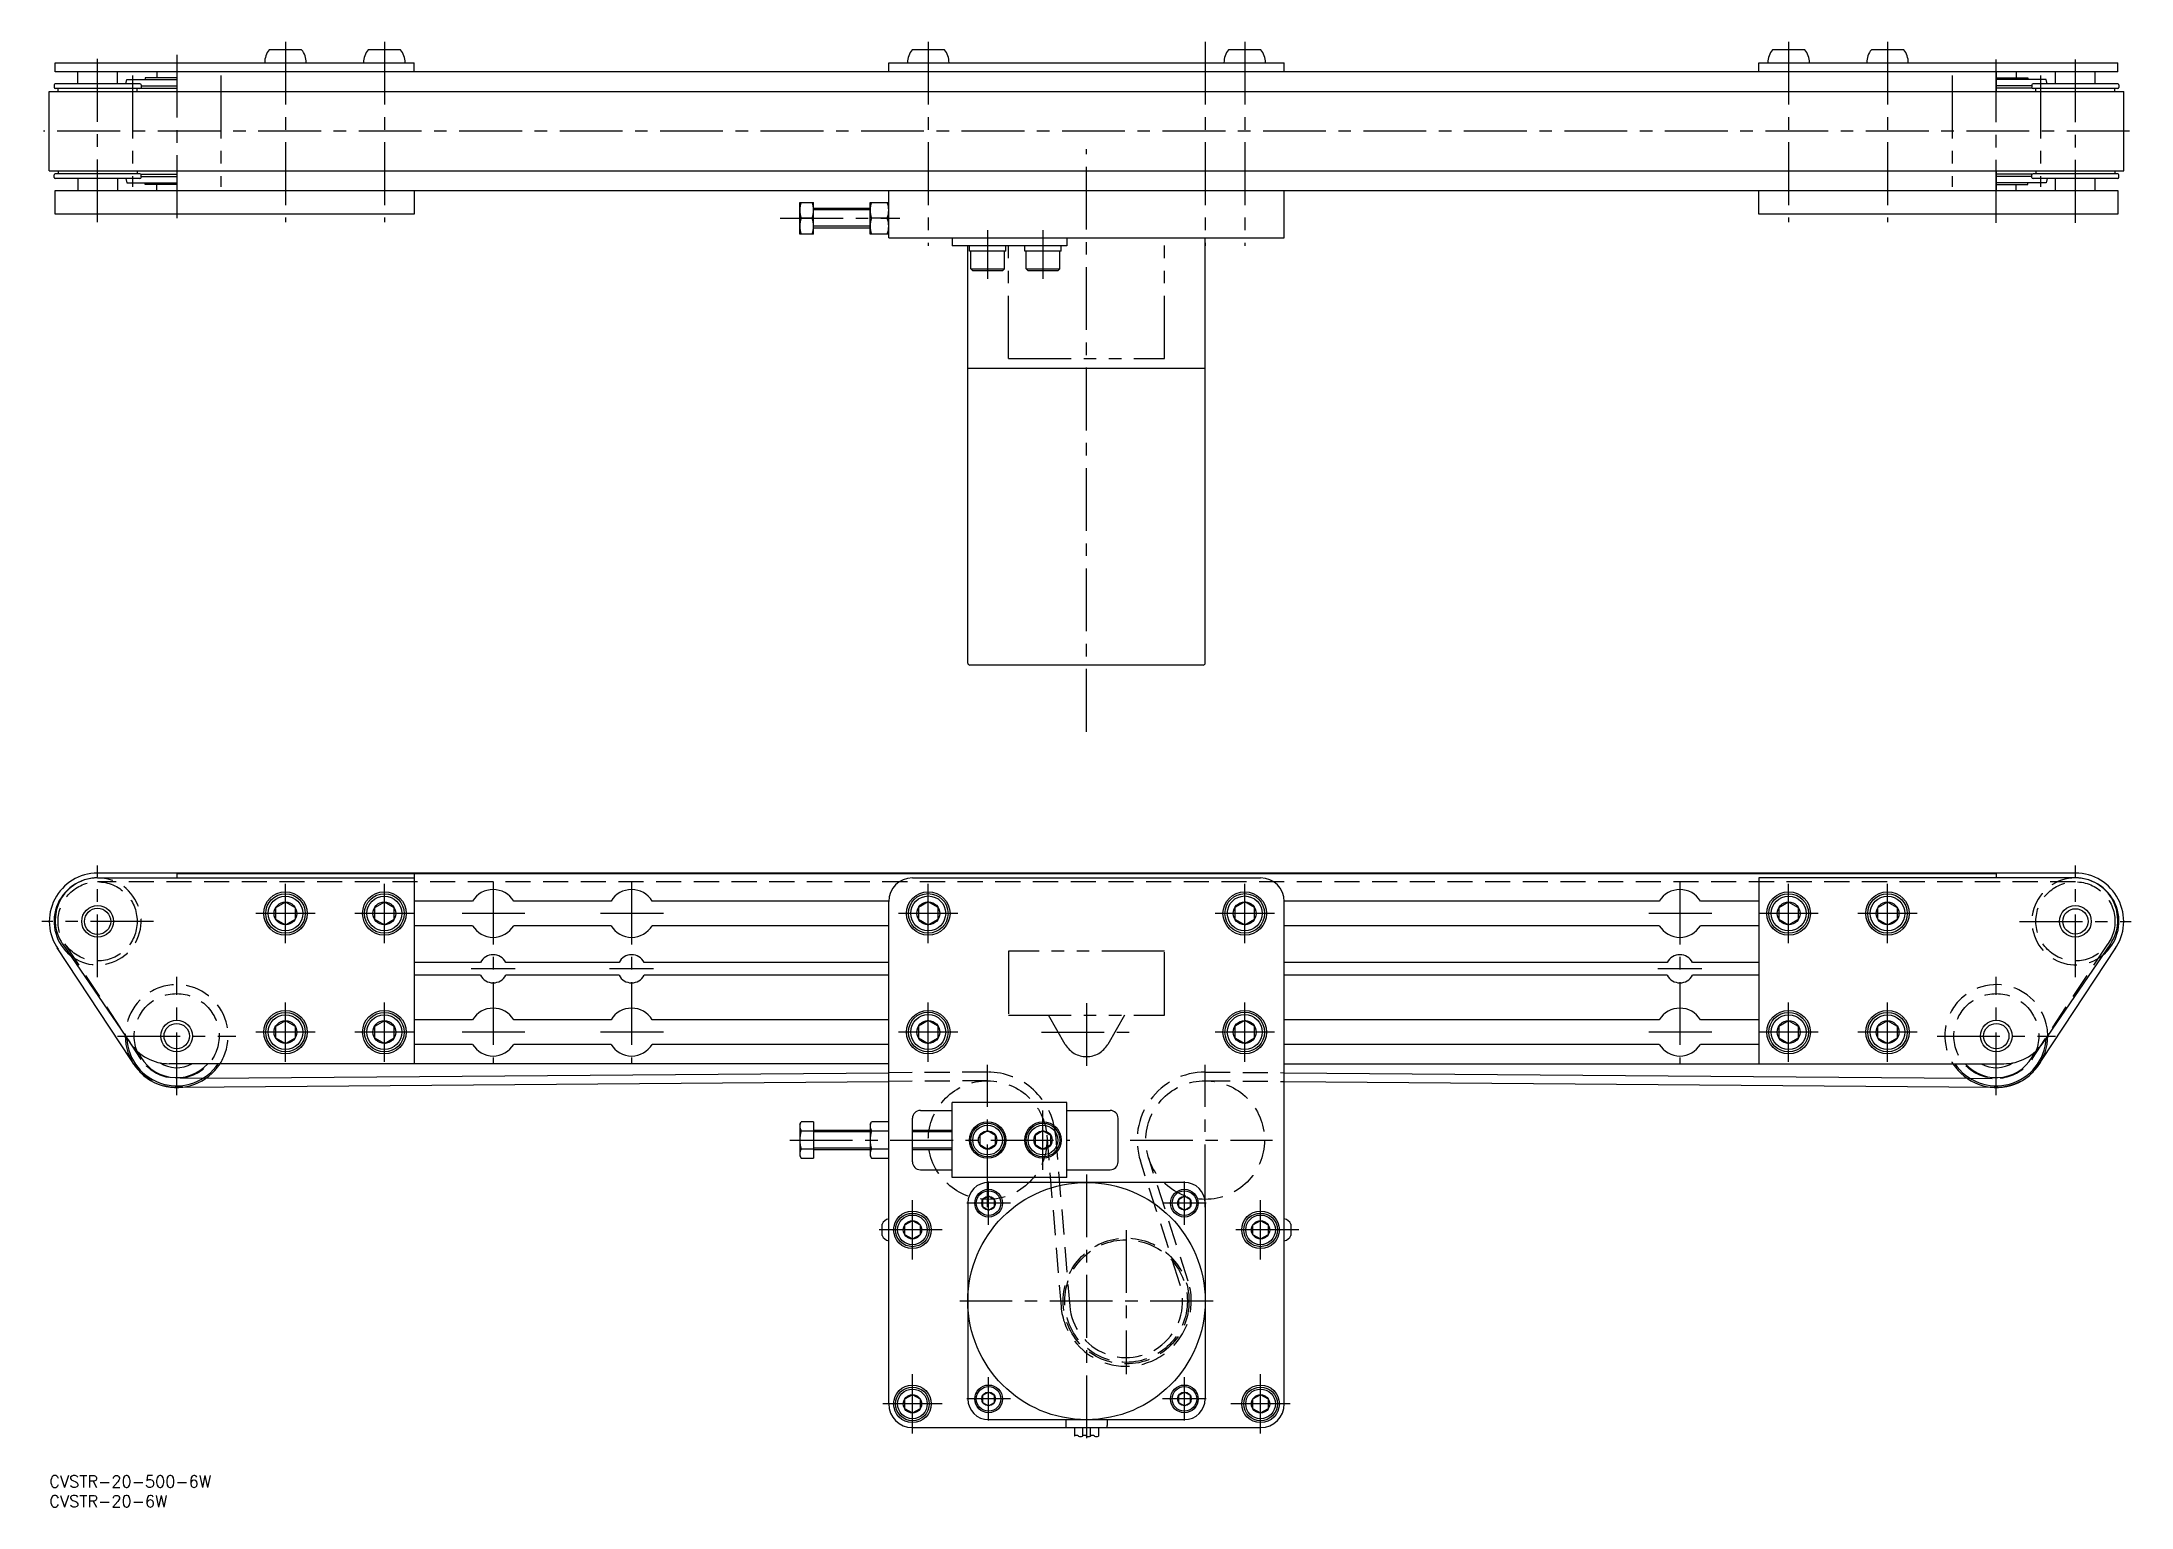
# Model space of a CAD drawing. Extents: x -2 to 526, y -8 to 363.
import ezdxf

# ---------------------------------------------------------------- set-up
doc = ezdxf.new("R2010")
doc.units = 0
doc.header["$LTSCALE"] = 0.5
for name, pattern in [('CENTER', [50.8, 31.75, -6.35, 6.35, -6.35]), ('DASHED', [19.05, 12.7, -6.35]), ('PHANTOM', [63.5, 31.75, -6.35, 6.35, -6.35, 6.35, -6.35])]:
    doc.linetypes.add(name, pattern=pattern)
for name, color, linetype in [('MSM_CENTER', 1, 'CENTER'), ('MSM_CONTINUOUS', 7, 'CONTINUOUS'), ('MSM_DASHED', 4, 'DASHED'), ('MSM_IMAGINARY', 6, 'PHANTOM'), ('MSM_NARROW', 5, 'CONTINUOUS'), ('MSM_PART_NUMBER', 7, 'CONTINUOUS')]:
    doc.layers.add(name, color=color, linetype=linetype)
doc.styles.get("Standard").update_dxf_attribs({"font": 'txt.shx', "height": 3, "bigfont": 'bigfont.shx'})

# ---------------------------------------------------------------- blocks, each defined once
blk = doc.blocks.new('*U30')
at = {"layer": 'MSM_PART_NUMBER'}
blk.add_text('CVSTR-20-500-6W', height=3, dxfattribs=at).set_placement((0, -3))
blk = doc.blocks.new('*U31')
at = {"layer": 'MSM_PART_NUMBER'}
blk.add_text('CVSTR-20-6W', height=3, dxfattribs=at).set_placement((0, -8))

msp = doc.modelspace()

# ---------------------------------------------------------------- linework, layer by layer
at = {"layer": 'MSM_CENTER'}
for p, q in [((12.2, 316.93), (12.2, 359.23)), ((32.2, 359.23), (32.2, 316.93)), ((59.7, 362.53), (59.7, 316.93)), ((84.7, 362.53), (84.7, 316.93)), ((222.2, 362.53), (222.2, 310.93)), ((292.2, 362.53), (292.2, 310.93)), ((302.2, 362.53), (302.2, 310.93)), ((439.7, 362.53), (439.7, 316.93)), ((464.7, 362.53), (464.7, 316.93)), ((492.2, 316.78), (492.2, 359.23)), ((512.2, 316.78), (512.2, 359.23)), ((21.06, 353.98), (21.06, 325.89)), ((43.34, 353.98), (43.34, 325.89)), ((481.06, 353.98), (481.06, 325.89)), ((503.34, 353.98), (503.34, 325.89)), ((525.9, 339.93), (-1.5, 339.93)), ((262.2, 188.07), (262.2, 335.39)), ((184.8, 317.93), (215.02, 317.93)), ((237.2, 314.93), (237.2, 302.63)), ((251.2, 314.93), (251.2, 302.63)), ((12.2, 126.03), (12.2, 154.23)), ((512.2, 126.03), (512.2, 154.23)), ((59.7, 134.63), (59.7, 149.63)), ((84.7, 134.63), (84.7, 149.63)), ((112.2, 150.18), (112.2, 104.08)), ((147.2, 150.18), (147.2, 104.08)), ((222.2, 134.63), (222.2, 149.63)), ((302.2, 134.63), (302.2, 149.63)), ((412.2, 150.18), (412.2, 104.08)), ((439.7, 134.63), (439.7, 149.63)), ((464.7, 134.63), (464.7, 149.63)), ((26.3, 140.13), (-1.9, 140.13)), ((67.2, 142.13), (52.2, 142.13)), ((92.2, 142.13), (77.2, 142.13)), ((120.25, 142.13), (104.15, 142.13)), ((155.25, 142.13), (139.15, 142.13)), ((229.7, 142.13), (214.7, 142.13)), ((309.7, 142.13), (294.7, 142.13)), ((420.25, 142.13), (404.15, 142.13)), ((447.2, 142.13), (432.2, 142.13)), ((472.2, 142.13), (457.2, 142.13)), ((498.1, 140.13), (526.3, 140.13)), ((117.75, 128.13), (106.65, 128.13)), ((152.75, 128.13), (141.65, 128.13)), ((417.75, 128.13), (406.65, 128.13)), ((32.2, 96.15), (32.2, 126.12)), ((492.2, 96.15), (492.2, 126.12)), ((59.7, 104.63), (59.7, 119.63)), ((84.7, 104.63), (84.7, 119.63)), ((222.2, 104.63), (222.2, 119.63)), ((262.2, 119.49), (262.2, 100.55)), ((302.2, 104.63), (302.2, 119.63)), ((439.7, 104.63), (439.7, 119.63)), ((464.7, 104.63), (464.7, 119.63)), ((17.21, 111.13), (47.19, 111.13)), ((67.2, 112.13), (52.2, 112.13)), ((92.2, 112.13), (77.2, 112.13)), ((120.25, 112.13), (104.15, 112.13)), ((155.25, 112.13), (139.15, 112.13)), ((229.7, 112.13), (214.7, 112.13)), ((250.8, 112.13), (275.07, 112.13)), ((309.7, 112.13), (294.7, 112.13)), ((420.25, 112.13), (404.15, 112.13)), ((447.2, 112.13), (432.2, 112.13)), ((472.2, 112.13), (457.2, 112.13)), ((477.21, 111.13), (507.19, 111.13)), ((237.2, 67.83), (237.2, 103.83)), ((292.2, 67.83), (292.2, 103.83)), ((251.2, 77.33), (251.2, 92.33)), ((187.19, 84.83), (257.95, 84.83)), ((273.2, 84.83), (309.2, 84.83)), ((237.45, 63.38), (237.45, 74.38)), ((262.2, 76.13), (262.2, 8.13)), ((286.95, 63.38), (286.95, 74.38)), ((218.2, 54.63), (218.2, 69.63)), ((242.95, 68.88), (231.95, 68.88)), ((292.45, 68.88), (281.45, 68.88)), ((306.2, 54.63), (306.2, 69.63)), ((225.7, 62.13), (208.55, 62.13)), ((272.2, 62.05), (272.2, 25.63)), ((315.85, 62.13), (298.7, 62.13)), ((294.2, 44.13), (230.2, 44.13)), ((218.2, 10.63), (218.2, 25.63)), ((237.45, 13.89), (237.45, 24.89)), ((286.95, 13.89), (286.95, 24.89)), ((306.2, 10.63), (306.2, 25.63)), ((225.7, 18.13), (210.7, 18.13)), ((242.95, 19.39), (231.95, 19.39)), ((292.45, 19.39), (281.45, 19.39)), ((313.7, 18.13), (298.7, 18.13))]:
    msp.add_line(p, q, dxfattribs=at)
at = {"layer": 'MSM_CONTINUOUS'}
for p, q in [((63.78, 360.53), (55.62, 360.53)), ((88.78, 360.53), (80.62, 360.53)), ((226.28, 360.53), (218.12, 360.53)), ((306.28, 360.53), (298.12, 360.53)), ((443.78, 360.53), (435.62, 360.53)), ((468.78, 360.53), (460.62, 360.53)), ((1.5, 357.23), (92.2, 357.23)), ((1.5, 354.93), (1.5, 357.23)), ((522.9, 354.93), (1.5, 354.93)), ((7.2, 351.93), (7.2, 354.93)), ((17.2, 351.93), (17.2, 354.93)), ((27.2, 354.93), (27.2, 353.43)), ((32.2, 354.93), (32.2, 349.93)), ((92.2, 354.93), (92.2, 357.23)), ((212.2, 357.23), (312.2, 357.23)), ((212.2, 354.93), (212.2, 357.23)), ((312.2, 354.93), (312.2, 357.23)), ((432.2, 357.23), (522.9, 357.23)), ((432.2, 354.93), (432.2, 357.23)), ((492.2, 354.93), (492.2, 349.93)), ((497.2, 354.93), (497.2, 353.43)), ((507.2, 351.93), (507.2, 354.93)), ((517.2, 351.93), (517.2, 354.93)), ((522.9, 354.93), (522.9, 357.23)), ((0, 349.93), (524.4, 349.93)), ((0, 329.93), (0, 349.93)), ((1.2, 351.63), (1.2, 350.98)), ((22.9, 351.93), (1.5, 351.93)), ((22.9, 350.68), (1.5, 350.68)), ((2.2, 349.93), (2.2, 350.68)), ((19.33, 351.93), (19.61, 352.98)), ((19.61, 352.98), (32.2, 352.98)), ((22.2, 349.93), (22.2, 350.68)), ((23.15, 350.82), (32.2, 350.82)), ((23.2, 351.63), (23.2, 350.98)), ((23.2, 351.43), (32.2, 351.43)), ((32.2, 353.43), (24.2, 353.43)), ((24.2, 353.43), (24.2, 352.98)), ((492.2, 353.43), (500.2, 353.43)), ((504.79, 352.98), (492.2, 352.98)), ((501.2, 351.43), (492.2, 351.43)), ((501.25, 350.82), (492.2, 350.82)), ((500.2, 353.43), (500.2, 352.98)), ((501.2, 351.63), (501.2, 350.98)), ((522.9, 351.93), (501.5, 351.93)), ((522.9, 350.68), (501.5, 350.68)), ((502.2, 349.93), (502.2, 350.68)), ((505.07, 351.93), (504.79, 352.98)), ((522.2, 349.93), (522.2, 350.68)), ((523.2, 351.63), (523.2, 350.98)), ((524.4, 329.93), (524.4, 349.93)), ((0, 329.93), (524.4, 329.93)), ((1.2, 328.23), (1.2, 328.88)), ((22.9, 329.18), (1.5, 329.18)), ((22.9, 327.93), (1.5, 327.93)), ((2.2, 329.93), (2.2, 329.18)), ((7.2, 327.93), (7.2, 324.93)), ((17.2, 327.93), (17.2, 324.93)), ((19.33, 327.93), (19.61, 326.89)), ((22.2, 329.93), (22.2, 329.18)), ((23.15, 329.04), (32.2, 329.04)), ((23.2, 328.23), (23.2, 328.88)), ((23.2, 328.43), (32.2, 328.43)), ((32.2, 329.93), (32.2, 324.93)), ((492.2, 329.93), (492.2, 324.93)), ((501.25, 329.04), (492.2, 329.04)), ((501.2, 328.43), (492.2, 328.43)), ((501.2, 328.23), (501.2, 328.88)), ((522.9, 329.18), (501.5, 329.18)), ((522.9, 327.93), (501.5, 327.93)), ((502.2, 329.93), (502.2, 329.18)), ((505.07, 327.93), (504.79, 326.89)), ((507.2, 324.93), (507.2, 327.93)), ((517.2, 324.93), (517.2, 327.93)), ((522.2, 329.93), (522.2, 329.18)), ((523.2, 328.23), (523.2, 328.88)), ((1.5, 324.93), (522.9, 324.93)), ((1.5, 318.93), (1.5, 324.93)), ((19.61, 326.89), (32.2, 326.89)), ((24.2, 326.43), (24.2, 326.89)), ((32.2, 326.43), (24.2, 326.43)), ((27.2, 324.93), (27.2, 326.43)), ((92.2, 324.93), (92.2, 318.93)), ((212.2, 312.93), (212.2, 324.93)), ((312.2, 312.93), (312.2, 324.93)), ((432.2, 318.93), (432.2, 324.93)), ((504.79, 326.89), (492.2, 326.89)), ((492.2, 326.43), (500.2, 326.43)), ((497.2, 324.93), (497.2, 326.43)), ((500.2, 326.43), (500.2, 326.89)), ((522.9, 324.93), (522.9, 318.93)), ((92.2, 318.93), (1.5, 318.93)), ((189.7, 313.93), (189.7, 321.93)), ((189.7, 321.93), (193.2, 321.93)), ((192.84, 317.93), (190.06, 317.93)), ((193.2, 313.93), (193.2, 321.93)), ((193.2, 320.43), (207.5, 320.43)), ((207.5, 313.93), (207.5, 321.93)), ((207.5, 321.93), (212.2, 321.93)), ((211.84, 317.93), (207.86, 317.93)), ((522.9, 318.93), (432.2, 318.93)), ((193.2, 313.93), (189.7, 313.93)), ((207.5, 315.43), (193.2, 315.43)), ((212.2, 313.93), (207.5, 313.93)), ((212.2, 312.93), (312.2, 312.93)), ((228.2, 312.93), (228.2, 310.93)), ((257.2, 312.93), (257.2, 310.93)), ((292.2, 205.43), (292.2, 312.93)), ((257.2, 310.93), (228.2, 310.93)), ((232.2, 205.43), (232.2, 310.93)), ((232.6, 309.63), (232.6, 310.93)), ((241.8, 309.63), (232.6, 309.63)), ((232.95, 305.13), (232.95, 309.63)), ((241.45, 305.13), (241.45, 309.63)), ((241.8, 309.63), (241.8, 310.93)), ((246.6, 309.63), (246.6, 310.93)), ((255.8, 309.63), (246.6, 309.63)), ((246.95, 305.13), (246.95, 309.63)), ((255.45, 305.13), (255.45, 309.63)), ((255.8, 309.63), (255.8, 310.93)), ((232.95, 305.13), (233.45, 304.63)), ((232.95, 305.13), (241.45, 305.13)), ((240.95, 304.63), (233.45, 304.63)), ((240.95, 304.63), (241.45, 305.13)), ((246.95, 305.13), (247.45, 304.63)), ((246.95, 305.13), (255.45, 305.13)), ((254.95, 304.63), (247.45, 304.63)), ((254.95, 304.63), (255.45, 305.13)), ((292.2, 279.93), (232.2, 279.93)), ((291.7, 204.93), (232.7, 204.93)), ((512.2, 152.33), (12.2, 152.33)), ((12.2, 151.13), (92.2, 151.13)), ((492.2, 152.13), (32.2, 152.13)), ((32.2, 152.13), (32.2, 151.13)), ((92.2, 152.13), (92.2, 104.13)), ((218.2, 151.13), (306.2, 151.13)), ((512.2, 151.13), (432.2, 151.13)), ((432.2, 151.13), (432.2, 104.13)), ((492.2, 152.13), (492.2, 151.13)), ((59.7, 145.02), (57.2, 143.58)), ((57.2, 143.58), (57.2, 140.69)), ((62.2, 143.58), (59.7, 145.02)), ((62.2, 140.69), (62.2, 143.58)), ((84.7, 145.02), (82.2, 143.58)), ((82.2, 143.58), (82.2, 140.69)), ((87.2, 143.58), (84.7, 145.02)), ((87.2, 140.69), (87.2, 143.58)), ((107, 145.23), (92.2, 145.23)), ((142, 145.23), (117.4, 145.23)), ((212.2, 145.23), (152.4, 145.23)), ((212.2, 18.13), (212.2, 145.13)), ((222.2, 145.04), (219.7, 143.6)), ((219.7, 143.6), (219.7, 140.71)), ((224.7, 143.6), (222.2, 145.04)), ((224.7, 140.71), (224.7, 143.6)), ((302.2, 145.04), (299.7, 143.6)), ((299.7, 143.6), (299.7, 140.71)), ((304.7, 143.6), (302.2, 145.04)), ((304.7, 140.71), (304.7, 143.6)), ((407, 145.23), (312.2, 145.23)), ((312.2, 18.13), (312.2, 145.13)), ((432.2, 145.23), (417.4, 145.23)), ((439.7, 145.02), (437.2, 143.58)), ((437.2, 143.58), (437.2, 140.69)), ((442.2, 143.58), (439.7, 145.02)), ((442.2, 140.69), (442.2, 143.58)), ((464.7, 145.02), (462.2, 143.58)), ((462.2, 143.58), (462.2, 140.69)), ((467.2, 143.58), (464.7, 145.02)), ((467.2, 140.69), (467.2, 143.58)), ((57.2, 140.69), (59.7, 139.25)), ((59.7, 139.25), (62.2, 140.69)), ((82.2, 140.69), (84.7, 139.25)), ((84.7, 139.25), (87.2, 140.69)), ((107, 139.03), (92.2, 139.03)), ((142, 139.03), (117.4, 139.03)), ((212.2, 139.03), (152.4, 139.03)), ((219.7, 140.71), (222.2, 139.26)), ((222.2, 139.26), (224.7, 140.71)), ((299.7, 140.71), (302.2, 139.26)), ((302.2, 139.26), (304.7, 140.71)), ((407, 139.03), (312.2, 139.03)), ((432.2, 139.03), (417.4, 139.03)), ((437.2, 140.69), (439.7, 139.25)), ((439.7, 139.25), (442.2, 140.69)), ((462.2, 140.69), (464.7, 139.25)), ((464.7, 139.25), (467.2, 140.69)), ((20.64, 105.18), (2.02, 133.42)), ((3.36, 134.41), (20.42, 109.38)), ((503.76, 105.18), (522.38, 133.42)), ((521.04, 134.41), (503.98, 109.38)), ((109.03, 129.73), (92.2, 129.73)), ((144.03, 129.73), (115.37, 129.73)), ((212.2, 129.73), (150.37, 129.73)), ((409.03, 129.73), (312.2, 129.73)), ((432.2, 129.73), (415.37, 129.73)), ((109.03, 126.53), (92.2, 126.53)), ((144.03, 126.53), (115.37, 126.53)), ((212.2, 126.53), (150.37, 126.53)), ((409.03, 126.53), (312.2, 126.53)), ((432.2, 126.53), (415.37, 126.53)), ((59.7, 115.02), (57.2, 113.58)), ((57.2, 113.58), (57.2, 110.69)), ((62.2, 113.58), (59.7, 115.02)), ((62.2, 110.69), (62.2, 113.58)), ((84.7, 115.02), (82.2, 113.58)), ((82.2, 113.58), (82.2, 110.69)), ((87.2, 113.58), (84.7, 115.02)), ((87.2, 110.69), (87.2, 113.58)), ((107, 115.23), (92.2, 115.23)), ((142, 115.23), (117.4, 115.23)), ((212.2, 115.23), (152.4, 115.23)), ((222.2, 115.04), (219.7, 113.6)), ((219.7, 113.6), (219.7, 110.71)), ((224.7, 113.6), (222.2, 115.04)), ((224.7, 110.71), (224.7, 113.6)), ((302.2, 115.04), (299.7, 113.6)), ((299.7, 113.6), (299.7, 110.71)), ((304.7, 113.6), (302.2, 115.04)), ((304.7, 110.71), (304.7, 113.6)), ((407, 115.23), (312.2, 115.23)), ((432.2, 115.23), (417.4, 115.23)), ((439.7, 115.02), (437.2, 113.58)), ((437.2, 113.58), (437.2, 110.69)), ((442.2, 113.58), (439.7, 115.02)), ((442.2, 110.69), (442.2, 113.58)), ((464.7, 115.02), (462.2, 113.58)), ((462.2, 113.58), (462.2, 110.69)), ((467.2, 113.58), (464.7, 115.02)), ((467.2, 110.69), (467.2, 113.58)), ((57.2, 110.69), (59.7, 109.25)), ((59.7, 109.25), (62.2, 110.69)), ((82.2, 110.69), (84.7, 109.25)), ((84.7, 109.25), (87.2, 110.69)), ((107, 109.03), (92.2, 109.03)), ((142, 109.03), (117.4, 109.03)), ((212.2, 109.03), (152.4, 109.03)), ((219.7, 110.71), (222.2, 109.26)), ((222.2, 109.26), (224.7, 110.71)), ((299.7, 110.71), (302.2, 109.26)), ((302.2, 109.26), (304.7, 110.71)), ((407, 109.03), (312.2, 109.03)), ((432.2, 109.03), (417.4, 109.03)), ((437.2, 110.69), (439.7, 109.25)), ((439.7, 109.25), (442.2, 110.69)), ((462.2, 110.69), (464.7, 109.25)), ((464.7, 109.25), (467.2, 110.69)), ((212.2, 104.13), (30.34, 104.13)), ((39.64, 100.48), (212.2, 101.84)), ((312.2, 104.13), (494.06, 104.13)), ((312.2, 101.87), (484.76, 100.48)), ((33.7, 98.22), (212.2, 99.64)), ((312.2, 99.67), (490.7, 98.22)), ((218.2, 79.33), (218.2, 90.33)), ((220.2, 92.33), (228.2, 92.33)), ((228.2, 75.33), (228.2, 94.33)), ((257.2, 94.33), (228.2, 94.33)), ((257.2, 75.33), (257.2, 94.33)), ((257.2, 92.33), (268.2, 92.33)), ((270.2, 79.33), (270.2, 90.33)), ((189.7, 88.83), (190.06, 89.45)), ((189.7, 88.83), (189.7, 80.83)), ((193.2, 89.45), (190.06, 89.45)), ((190.06, 87.14), (193.2, 87.14)), ((193.2, 89.45), (193.2, 80.22)), ((193.2, 87.33), (207.5, 87.33)), ((207.5, 88.83), (207.86, 89.45)), ((207.5, 88.83), (207.5, 80.83)), ((212.2, 89.45), (207.86, 89.45)), ((207.86, 87.14), (212.2, 87.14)), ((218.2, 87.33), (228.2, 87.33)), ((237.2, 87.14), (235.2, 85.99)), ((235.2, 85.99), (235.2, 83.68)), ((239.2, 85.99), (237.2, 87.14)), ((239.2, 83.68), (239.2, 85.99)), ((251.2, 87.14), (249.2, 85.99)), ((249.2, 85.99), (249.2, 83.68)), ((253.2, 85.99), (251.2, 87.14)), ((253.2, 83.68), (253.2, 85.99)), ((189.7, 80.83), (190.06, 80.22)), ((193.2, 82.53), (190.06, 82.53)), ((190.06, 80.22), (193.2, 80.22)), ((207.5, 82.33), (193.2, 82.33)), ((207.5, 80.83), (207.86, 80.22)), ((212.2, 82.53), (207.86, 82.53)), ((207.86, 80.22), (212.2, 80.22)), ((228.2, 82.33), (218.2, 82.33)), ((235.2, 83.68), (237.2, 82.53)), ((237.2, 82.53), (239.2, 83.68)), ((249.2, 83.68), (251.2, 82.53)), ((251.2, 82.53), (253.2, 83.68)), ((220.2, 77.33), (228.2, 77.33)), ((257.2, 75.33), (228.2, 75.33)), ((286.95, 74.13), (237.45, 74.13)), ((257.2, 77.33), (268.2, 77.33)), ((232.2, 68.88), (232.2, 19.39)), ((237.45, 70.62), (235.95, 69.75)), ((235.95, 69.75), (235.95, 68.02)), ((238.95, 69.75), (237.45, 70.62)), ((238.95, 68.02), (238.95, 69.75)), ((286.95, 70.62), (285.45, 69.75)), ((285.45, 69.75), (285.45, 68.02)), ((288.45, 69.75), (286.95, 70.62)), ((288.45, 68.02), (288.45, 69.75)), ((292.2, 68.88), (292.2, 19.39)), ((210.55, 60.73), (210.55, 63.53)), ((218.2, 64.44), (216.2, 63.29)), ((220.2, 63.29), (218.2, 64.44)), ((235.95, 68.02), (237.45, 67.15)), ((237.45, 67.15), (238.95, 68.02)), ((285.45, 68.02), (286.95, 67.15)), ((286.95, 67.15), (288.45, 68.02)), ((306.2, 64.44), (304.2, 63.29)), ((308.2, 63.29), (306.2, 64.44)), ((313.85, 63.53), (313.85, 60.73)), ((216.2, 63.29), (216.2, 60.98)), ((216.2, 60.98), (218.2, 59.83)), ((218.2, 59.83), (220.2, 60.98)), ((220.2, 60.98), (220.2, 63.29)), ((304.2, 63.29), (304.2, 60.98)), ((304.2, 60.98), (306.2, 59.83)), ((306.2, 59.83), (308.2, 60.98)), ((308.2, 60.98), (308.2, 63.29)), ((218.2, 20.44), (216.2, 19.29)), ((216.2, 19.29), (216.2, 16.98)), ((216.2, 16.98), (218.2, 15.83)), ((220.2, 19.29), (218.2, 20.44)), ((218.2, 15.83), (220.2, 16.98)), ((220.2, 16.98), (220.2, 19.29)), ((237.45, 21.12), (235.95, 20.25)), ((235.95, 20.25), (235.95, 18.52)), ((235.95, 18.52), (237.45, 17.65)), ((238.95, 20.25), (237.45, 21.12)), ((237.45, 17.65), (238.95, 18.52)), ((238.95, 18.52), (238.95, 20.25)), ((286.95, 21.12), (285.45, 20.25)), ((285.45, 20.25), (285.45, 18.52)), ((285.45, 18.52), (286.95, 17.65)), ((288.45, 20.25), (286.95, 21.12)), ((286.95, 17.65), (288.45, 18.52)), ((288.45, 18.52), (288.45, 20.25)), ((306.2, 20.44), (304.2, 19.29)), ((304.2, 19.29), (304.2, 16.98)), ((304.2, 16.98), (306.2, 15.83)), ((308.2, 19.29), (306.2, 20.44)), ((306.2, 15.83), (308.2, 16.98)), ((308.2, 16.98), (308.2, 19.29)), ((218.2, 12.13), (306.2, 12.13)), ((286.95, 14.13), (237.45, 14.13)), ((256.95, 14.13), (256.95, 12.63)), ((259.2, 12.13), (259.2, 10)), ((261.2, 12.13), (261.2, 10)), ((263.2, 10), (263.2, 12.13)), ((265.2, 12.13), (265.2, 10)), ((267.45, 14.13), (267.45, 12.63))]:
    msp.add_line(p, q, dxfattribs=at)
for centre, radius in [((12.2, 140.13), 3.32), ((59.7, 142.13), 5.5), ((59.7, 142.13), 5), ((59.7, 142.13), 4.4), ((59.7, 142.13), 2.89), ((84.7, 142.13), 5.5), ((84.7, 142.13), 5), ((84.7, 142.13), 4.4), ((84.7, 142.13), 2.89), ((222.2, 142.13), 5.5), ((222.2, 142.15), 5), ((222.2, 142.15), 4.4), ((222.2, 142.15), 2.89), ((302.2, 142.13), 5.5), ((302.2, 142.15), 5), ((302.2, 142.15), 4.4), ((302.2, 142.15), 2.89), ((439.7, 142.13), 5.5), ((439.7, 142.13), 5), ((439.7, 142.13), 4.4), ((439.7, 142.13), 2.89), ((464.7, 142.13), 5.5), ((464.7, 142.13), 5), ((464.7, 142.13), 4.4), ((464.7, 142.13), 2.89), ((512.2, 140.13), 3.2), ((59.7, 112.13), 5.5), ((59.7, 112.13), 5), ((59.7, 112.13), 4.4), ((84.7, 112.13), 5.5), ((84.7, 112.13), 5), ((84.7, 112.13), 4.4), ((222.2, 112.13), 5.5), ((222.2, 112.15), 5), ((222.2, 112.15), 4.4), ((302.2, 112.13), 5.5), ((302.2, 112.15), 5), ((302.2, 112.15), 4.4), ((439.7, 112.13), 5.5), ((439.7, 112.13), 5), ((439.7, 112.13), 4.4), ((464.7, 112.13), 5.5), ((464.7, 112.13), 5), ((464.7, 112.13), 4.4), ((32.2, 111.13), 3.2), ((59.7, 112.13), 2.89), ((84.7, 112.13), 2.89), ((222.2, 112.15), 2.89), ((302.2, 112.15), 2.89), ((439.7, 112.13), 2.89), ((464.7, 112.13), 2.89), ((492.2, 111.13), 3.2), ((237.2, 84.83), 4.6), ((237.2, 84.83), 4.25), ((237.2, 84.83), 3.75), ((237.2, 84.83), 2.31), ((251.2, 84.83), 4.6), ((251.2, 84.83), 4.25), ((251.2, 84.83), 3.75), ((251.2, 84.83), 2.31), ((262.2, 44.13), 30), ((237.45, 68.88), 3.5), ((237.45, 68.88), 3.1), ((237.45, 68.88), 1.73), ((286.95, 68.88), 3.5), ((286.95, 68.88), 3.1), ((286.95, 68.88), 1.73), ((218.2, 62.13), 4.75), ((218.2, 62.13), 4.25), ((218.2, 62.13), 3.75), ((218.2, 62.13), 2.31), ((306.2, 62.13), 4.75), ((306.2, 62.13), 4.25), ((306.2, 62.13), 3.75), ((306.2, 62.13), 2.31), ((218.2, 18.13), 4.75), ((218.2, 18.13), 4.25), ((218.2, 18.13), 3.75), ((237.45, 19.39), 3.5), ((237.45, 19.39), 3.1), ((286.95, 19.39), 3.5), ((286.95, 19.39), 3.1), ((306.2, 18.13), 4.75), ((306.2, 18.13), 4.25), ((306.2, 18.13), 3.75), ((218.2, 18.13), 2.31), ((237.45, 19.39), 1.73), ((286.95, 19.39), 1.73), ((306.2, 18.13), 2.31)]:
    msp.add_circle(centre, radius, dxfattribs=at)
for centre, radius, start, end in [((59.7, 357.23), 5.25, 141.0552, 180), ((59.7, 357.23), 5.25, 0, 38.9448), ((84.7, 357.23), 5.25, 141.0552, 180), ((84.7, 357.23), 5.25, 0, 38.9448), ((222.2, 357.23), 5.25, 141.0552, 180), ((222.2, 357.23), 5.25, 0, 38.9448), ((302.2, 357.23), 5.25, 141.0552, 180), ((302.2, 357.23), 5.25, 0, 38.9448), ((439.7, 357.23), 5.25, 141.0552, 180), ((439.7, 357.23), 5.25, 0, 38.9448), ((464.7, 357.23), 5.25, 141.0552, 180), ((464.7, 357.23), 5.25, 0, 38.9448), ((1.5, 351.63), 0.3, 90, 180), ((1.5, 350.98), 0.3, 180, 270), ((22.9, 351.63), 0.3, 0, 90), ((22.9, 350.98), 0.3, 270, 0), ((501.5, 351.63), 0.3, 90, 180), ((501.5, 350.98), 0.3, 180, 270), ((522.9, 351.63), 0.3, 0, 90), ((522.9, 350.98), 0.3, 270, 0), ((1.5, 328.88), 0.3, 90, 180), ((1.5, 328.23), 0.3, 180, 270), ((22.9, 328.88), 0.3, 0, 90), ((22.9, 328.23), 0.3, 270, 0), ((501.5, 328.88), 0.3, 90, 180), ((501.5, 328.23), 0.3, 180, 270), ((522.9, 328.88), 0.3, 0, 90), ((522.9, 328.23), 0.3, 270, 0), ((195.48, 319.93), 5.78, 159.7438, 200.2562), ((195.48, 315.93), 5.78, 159.7438, 200.2562), ((187.42, 319.93), 5.78, 339.7438, 20.2562), ((187.42, 315.93), 5.78, 339.7438, 20.2562), ((213.28, 319.93), 5.78, 159.7438, 200.2562), ((213.28, 315.93), 5.78, 159.7438, 200.2562), ((206.42, 319.93), 5.78, 339.7438, 20.2562), ((206.42, 315.93), 5.78, 339.7438, 20.2562), ((232.7, 205.43), 0.5, 180, 270), ((291.7, 205.43), 0.5, 270, 0), ((12.2, 140.13), 12.2, 90, 215.3649), ((12.2, 140.13), 11, 90, 231.0673), ((12.2, 140.43), 10.7, 90, 214.2768), ((112.2, 142.13), 6.05, 30.8236, 149.1764), ((147.2, 142.13), 6.05, 30.8236, 149.1764), ((218.2, 145.13), 6, 90, 180), ((306.2, 145.13), 6, 0, 90), ((412.2, 142.13), 6.05, 30.8236, 149.1764), ((512.2, 140.13), 12.2, 324.6351, 90), ((512.2, 140.13), 11, 308.9327, 90), ((512.2, 140.43), 10.7, 325.7232, 90), ((112.2, 142.13), 6.05, 210.8236, 329.1764), ((147.2, 142.13), 6.05, 210.8236, 329.1764), ((412.2, 142.13), 6.05, 210.8236, 329.1764), ((112.2, 128.13), 3.55, 26.7889, 153.2111), ((147.2, 128.13), 3.55, 26.7889, 153.2111), ((412.2, 128.13), 3.55, 26.7889, 153.2111), ((112.2, 128.13), 3.55, 206.7889, 333.2111), ((147.2, 128.13), 3.55, 206.7889, 333.2111), ((412.2, 128.13), 3.55, 206.7889, 333.2111), ((112.2, 112.13), 6.05, 30.8236, 149.1764), ((147.2, 112.13), 6.05, 30.8236, 149.1764), ((412.2, 112.13), 6.05, 30.8236, 149.1764), ((32.2, 111.13), 13, 179.8653, 327.421), ((492.2, 111.13), 13, 212.579, 0.1347), ((32.2, 111.13), 12.59, 182.7225, 326.2081), ((30.34, 116.13), 12, 214.2768, 270), ((32.2, 111.13), 10.51, 202.9926, 318.2596), ((112.2, 112.13), 6.05, 210.8236, 329.1764), ((147.2, 112.13), 6.05, 210.8236, 329.1764), ((412.2, 112.13), 6.05, 210.8236, 329.1764), ((492.2, 111.13), 12.59, 213.7919, 357.2775), ((492.2, 111.13), 10.51, 221.7404, 337.0074), ((494.06, 116.13), 12, 270, 325.7232), ((32.2, 111.13), 8, 237.5695, 298.955), ((492.2, 111.13), 8, 241.045, 302.4305), ((220.2, 90.33), 2, 90, 180), ((268.2, 90.33), 2, 0, 90), ((191.74, 88.3), 2.04, 154.3842, 214.3842), ((197.34, 84.83), 7.64, 162.412, 197.588), ((209.54, 88.3), 2.04, 154.3842, 214.3842), ((215.14, 84.83), 7.64, 162.412, 197.588), ((191.74, 81.37), 2.04, 145.6158, 205.6158), ((209.54, 81.37), 2.04, 145.6158, 205.6158), ((220.2, 79.33), 2, 180, 270), ((268.2, 79.33), 2, 270, 0), ((237.45, 68.88), 5.25, 90, 180), ((286.95, 68.88), 5.25, 0, 90), ((212.45, 62.9), 2, 97.0827, 161.4961), ((311.95, 62.9), 2, 18.5039, 82.9173), ((212.45, 61.37), 2, 198.5039, 262.9173), ((311.95, 61.37), 2, 277.0827, 341.4961), ((218.2, 18.13), 6, 180, 270), ((237.45, 19.39), 5.25, 180, 270), ((286.95, 19.39), 5.25, 270, 0), ((306.2, 18.13), 6, 270, 0), ((257.45, 12.63), 0.5, 180, 270), ((266.95, 12.63), 0.5, 270, 0)]:
    msp.add_arc(centre, radius, start, end, dxfattribs=at)
at = {"layer": 'MSM_DASHED'}
for p, q in [((512.2, 150.13), (12.2, 150.13)), ((23.25, 105.23), (3.85, 134.63)), ((501.15, 105.23), (520.55, 134.63)), ((21.41, 104.02), (20.64, 105.18)), ((39.64, 100.48), (32.2, 100.41)), ((237.16, 102.03), (212.2, 101.84)), ((292.2, 102.03), (312.2, 101.87)), ((484.76, 100.48), (492.2, 100.41)), ((502.99, 104.02), (503.76, 105.18)), ((33.7, 98.22), (32.2, 98.21)), ((237.2, 99.83), (212.2, 99.64)), ((292.2, 99.83), (312.2, 99.67)), ((490.7, 98.22), (492.2, 98.21)), ((252.15, 86.08), (255.76, 42.76)), ((254.34, 86.26), (257.95, 42.95)), ((285.81, 48.51), (275.83, 79.57)), ((287.91, 49.19), (277.92, 80.24))]:
    msp.add_line(p, q, dxfattribs=at)
for centre, radius in [((12.2, 140.13), 10), ((512.2, 140.13), 10), ((32.2, 111.13), 10.73), ((492.2, 111.13), 10.73), ((237.2, 84.83), 15), ((292.2, 84.83), 15), ((272.2, 44.13), 15.91), ((272.2, 44.13), 15.5)]:
    msp.add_circle(centre, radius, dxfattribs=at)
for centre, radius, start, end in [((12.2, 140.13), 11, 231.0673, 90), ((512.2, 140.13), 11, 90, 308.9327), ((32.2, 111.13), 13, 327.421, 179.8653), ((492.2, 111.13), 13, 0.1347, 212.579), ((32.2, 111.13), 12.93, 213.413, 270), ((32.2, 111.13), 9.52, 270, 270.1188), ((237.2, 84.83), 17.2, 4.7625, 90.1188), ((292.2, 84.83), 17.2, 90, 197.8274), ((492.2, 111.13), 12.93, 270, 326.587), ((272.2, 44.13), 16.5, 184.7625, 17.8274), ((272.2, 44.13), 14.3, 184.7625, 17.8274)]:
    msp.add_arc(centre, radius, start, end, dxfattribs=at)
at = {"layer": 'MSM_IMAGINARY'}
for p, q in [((242.45, 282.43), (242.45, 312.93)), ((281.95, 282.43), (281.95, 312.93)), ((242.45, 282.43), (281.95, 282.43)), ((281.95, 132.63), (242.45, 132.63)), ((242.45, 132.63), (242.45, 116.43)), ((281.95, 116.43), (281.95, 132.63)), ((242.45, 116.43), (281.95, 116.43)), ((256.83, 109.03), (252.56, 116.43)), ((271.84, 116.43), (267.57, 109.03))]:
    msp.add_line(p, q, dxfattribs=at)
msp.add_arc((262.2, 112.13), 6.2, 210, 330, dxfattribs=at)
at = {"layer": 'MSM_NARROW'}
for p, q in [((207.5, 320), (193.2, 320)), ((207.5, 315.87), (193.2, 315.87)), ((207.5, 86.9), (193.2, 86.9)), ((228.2, 86.9), (218.2, 86.9)), ((207.5, 82.77), (193.2, 82.77)), ((228.2, 82.77), (218.2, 82.77))]:
    msp.add_line(p, q, dxfattribs=at)
for centre in [(12.2, 140.13), (512.2, 140.13), (32.2, 111.13), (492.2, 111.13)]:
    msp.add_circle(centre, 4, dxfattribs=at)
for centre, start, end in [((259.7, 9.13), 60, 120), ((260.7, 10.87), 240, 300), ((261.7, 9.13), 60, 120), ((262.7, 10.87), 240, 300), ((263.7, 9.13), 60, 120), ((264.7, 10.87), 240, 300)]:
    msp.add_arc(centre, 1, start, end, dxfattribs=at)

# ---------------------------------------------------------------- block references
at = {"layer": 'MSM_CONTINUOUS'}
for name in ['*U30', '*U31']:
    msp.add_blockref(name, (0, 0), dxfattribs=at)

doc.saveas('drawing.dxf')
